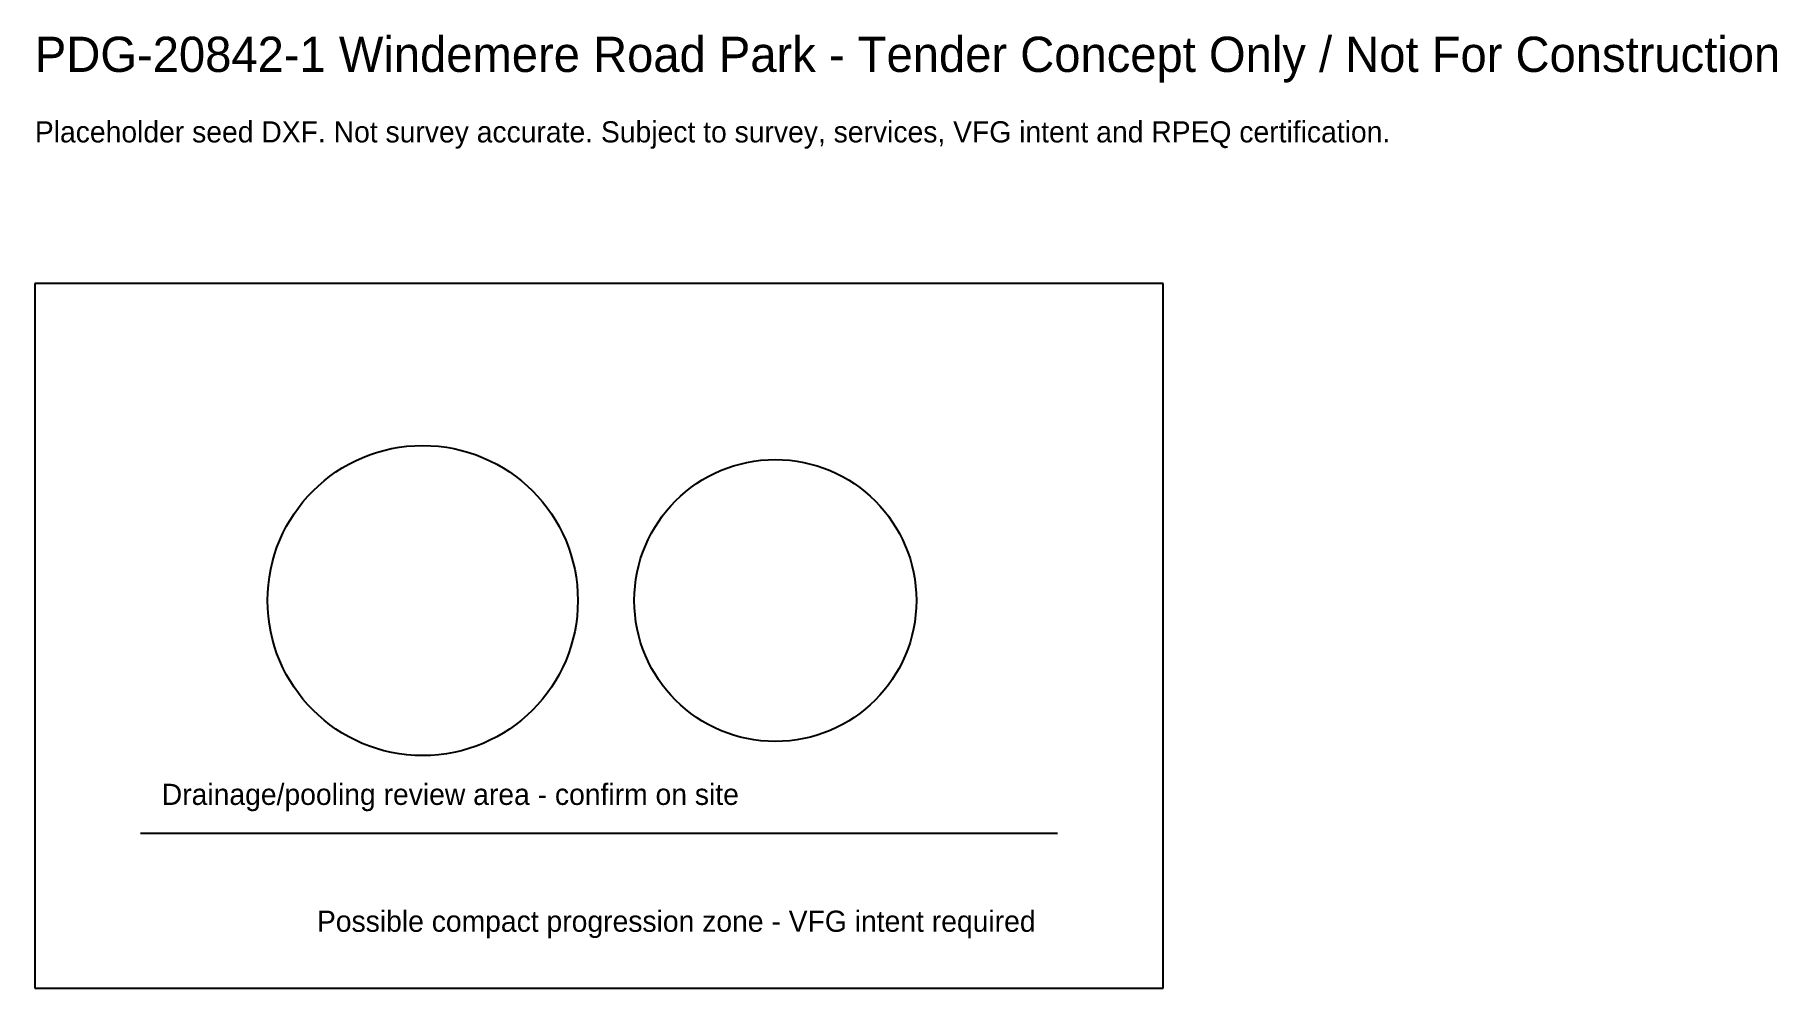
# Model space of a CAD drawing. Extents: x 0 to 247, y 0 to 135.
import ezdxf

# ---------------------------------------------------------------- set-up
doc = ezdxf.new("R2010")
doc.units = 0
for name, color, linetype in [('ANNO_TEXT', 4, 'CONTINUOUS'), ('DRAINAGE_REVIEW', 6, 'CONTINUOUS'), ('EXST_BOWL', 3, 'CONTINUOUS'), ('EXST_SITE', 2, 'CONTINUOUS'), ('NEW_SKATE_ELEMENTS', 2, 'CONTINUOUS')]:
    doc.layers.add(name, color=color, linetype=linetype)

msp = doc.modelspace()

# ---------------------------------------------------------------- linework, layer by layer
at = {"layer": 'DRAINAGE_REVIEW'}
msp.add_line((15, 22), (145, 22), dxfattribs=at)
at = {"layer": 'EXST_BOWL'}
for centre, radius in [((55, 55), 22), ((105, 55), 20)]:
    msp.add_circle(centre, radius, dxfattribs=at)
at = {"layer": 'EXST_SITE'}
for p, q in [((160, 100), (0, 100)), ((0, 100), (0, 0)), ((160, 0), (160, 100)), ((0, 0), (160, 0))]:
    msp.add_line(p, q, dxfattribs=at)

# ---------------------------------------------------------------- texts
at = {"layer": 'ANNO_TEXT'}
for s, height, p in [('PDG-20842-1 Windemere Road Park - Tender Concept Only / Not For Construction', 5, (0, 130)), ('Placeholder seed DXF. Not survey accurate. Subject to survey, services, VFG intent and RPEQ certification.', 3, (0, 120))]:
    msp.add_text(s, height=height, dxfattribs=at).set_placement(p)
at = {"layer": 'DRAINAGE_REVIEW'}
msp.add_text('Drainage/pooling review area - confirm on site', height=3, dxfattribs=at).set_placement((18, 26))
at = {"layer": 'NEW_SKATE_ELEMENTS'}
msp.add_text('Possible compact progression zone - VFG intent required', height=3, dxfattribs=at).set_placement((40, 8))

doc.saveas('drawing.dxf')
